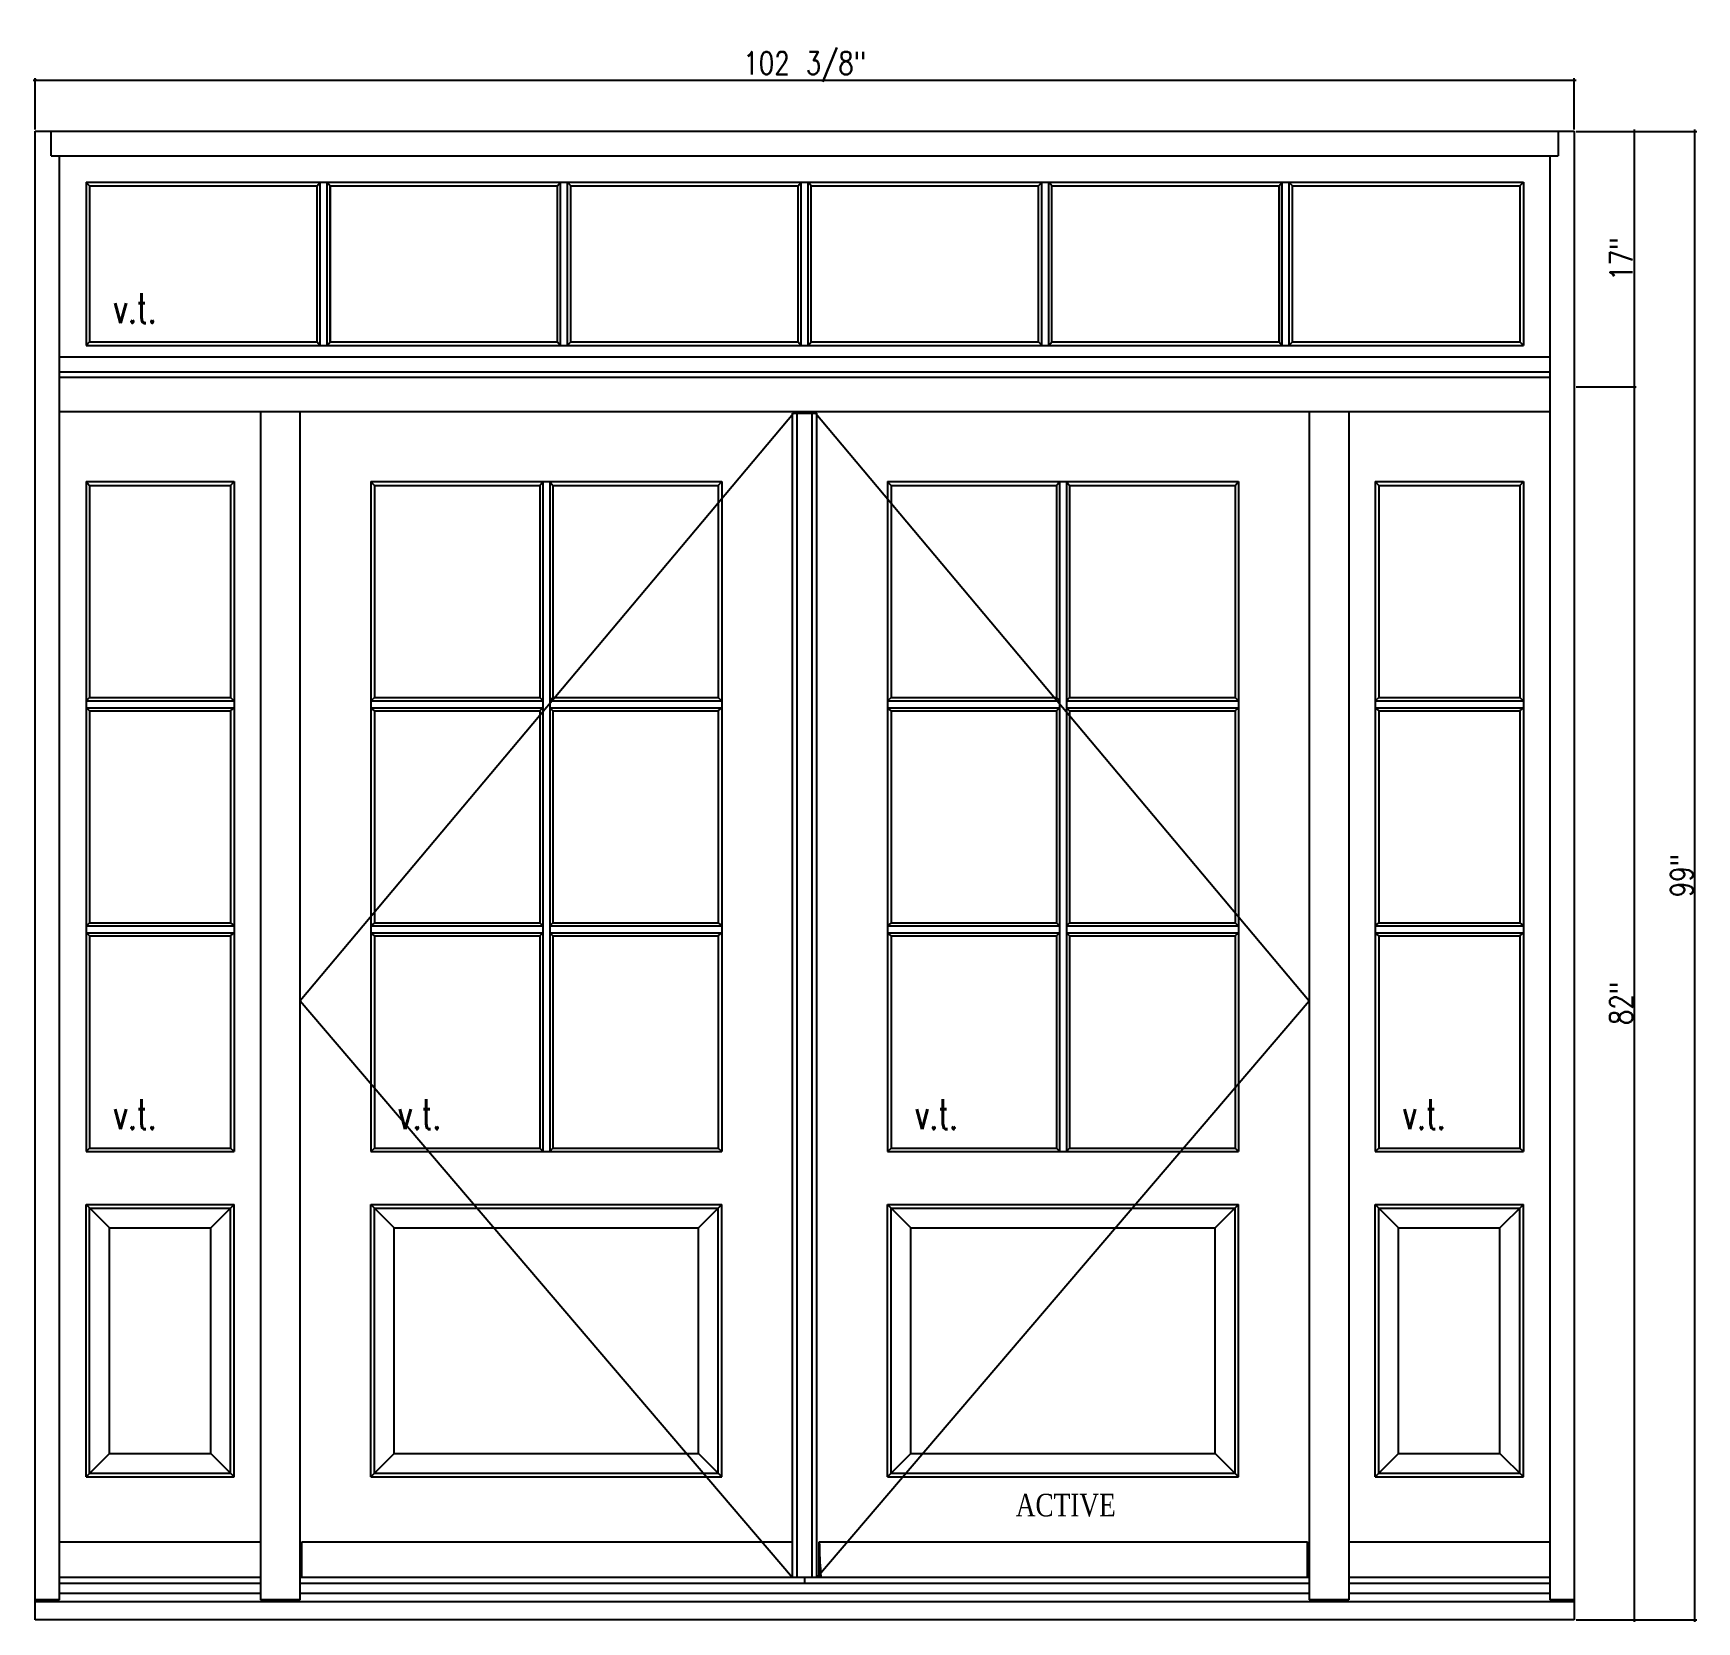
# Model space of a CAD drawing. Header units: inches. Extents: x 1985 to 11287, y 379 to 4336.
# Drawn here: x 8801.2 to 8911.8, y 3420.2 to 3525.8 of the extents above; entities that cross this region are included whole.
import ezdxf

# ---------------------------------------------------------------- set-up
doc = ezdxf.new("R2010")
doc.units = ezdxf.units.IN
doc.header["$MEASUREMENT"] = 0
doc.layers.get('0').update_dxf_attribs({"linetype": 'CONTINUOUS'})
doc.layers.get('Defpoints').update_dxf_attribs({"linetype": 'CONTINUOUS'})
for name, color, linetype in [('COTE1-1 99', 7, 'CONTINUOUS'), ('elevation 99', 7, 'CONTINUOUS'), ('opening side 99', 1, 'CONTINUOUS')]:
    doc.layers.add(name, color=color, linetype=linetype)
doc.styles.get("Standard").update_dxf_attribs({"font": 'txt.shx', "width": 0.8})
doc.styles.add('Times', font='times.ttf', dxfattribs={"width": 0.8})
doc.dimstyles.new('Elevation', dxfattribs={"dimscale": 2, "dimtxt": 0.75, "dimasz": 0.0625, "dimexe": 0.0625, "dimexo": 0.0625, "dimgap": 0.0625, "dimtad": 1, "dimdec": 5, "dimzin": 0, "dimdsep": 46, "dimlunit": 5, "dimtxsty": 'Standard', "dimblk1": 'OBLIQUE', "dimblk2": 'OBLIQUE', "dimsah": 1, "dimcen": 2, "dimdle": 0.0625, "dimclrd": 1, "dimclre": 1, "dimadec": 1, "dimazin": 0, "dimtfac": 0.375, "dimtdec": 5, "dimtmove": 0, "dimatfit": 3, "dimldrblk": 'OBLIQUE', "dimfxl": 1, "dimfrac": 2, "dimtolj": 1, "dimtzin": 0, "dimarcsym": 0})

# ---------------------------------------------------------------- blocks, each defined once
blk = doc.blocks.new('_OBLIQUE')
at = {"color": 0, "linetype": 'ByBlock'}
blk.add_line((-0.5, -0.5), (0.5, 0.5), dxfattribs=at)
blk = doc.blocks.new('*D123')
at = {"layer": 'COTE1-1 99', "color": 1, "lineweight": -2, "transparency": 16777216}
for p, q in [((8801.2, 3522.7), (8903.82, 3522.7)), ((8801.32, 3519.42), (8801.32, 3522.83)), ((8903.7, 3519.42), (8903.7, 3522.83))]:
    blk.add_line(p, q, dxfattribs=at)
at = {"layer": 'Defpoints', "color": 0, "transparency": 16777216}
for p in [(8903.7, 3522.7), (8801.32, 3519.29), (8903.7, 3519.29)]:
    blk.add_point(p, dxfattribs=at)
at = {"layer": 'COTE1-1 99', "color": 1, "lineweight": -2, "transparency": 16777216, "xscale": 0.125, "yscale": 0.125, "zscale": 0.125, "rotation": 180}
blk.add_blockref('_OBLIQUE', (8801.32, 3522.7), dxfattribs=at)
at = {"layer": 'COTE1-1 99', "color": 1, "lineweight": -2, "transparency": 16777216, "xscale": 0.125, "yscale": 0.125, "zscale": 0.125}
blk.add_blockref('_OBLIQUE', (8903.7, 3522.7), dxfattribs=at)
at = {"layer": 'COTE1-1 99', "color": 0, "transparency": 16777216, "insert": (8852.51, 3523.58), "char_height": 1.5, "attachment_point": 5}
blk.add_mtext('\\A1;102 3/8"', dxfattribs=at)
blk = doc.blocks.new('*D124')
at = {"layer": 'COTE1-1 99', "color": 1, "lineweight": -2, "transparency": 16777216}
for p, q in [((8903.82, 3519.29), (8907.82, 3519.29)), ((8907.7, 3502.17), (8907.7, 3519.42)), ((8903.82, 3502.29), (8907.82, 3502.29))]:
    blk.add_line(p, q, dxfattribs=at)
at = {"layer": 'Defpoints', "color": 0, "transparency": 16777216}
for p in [(8903.7, 3519.29), (8907.7, 3519.29), (8903.7, 3502.29)]:
    blk.add_point(p, dxfattribs=at)
at = {"layer": 'COTE1-1 99', "color": 1, "lineweight": -2, "transparency": 16777216, "xscale": 0.125, "yscale": 0.125, "zscale": 0.125}
for p, rotation in [((8907.7, 3519.29), 90), ((8907.7, 3502.29), 270)]:
    blk.add_blockref('_OBLIQUE', p, dxfattribs=dict(at, rotation=rotation))
at = {"layer": 'COTE1-1 99', "color": 0, "transparency": 16777216, "insert": (8906.82, 3510.79), "char_height": 1.5, "attachment_point": 5, "rotation": 90}
blk.add_mtext('\\A1;17"', dxfattribs=at)
blk = doc.blocks.new('*D125')
at = {"layer": 'COTE1-1 99', "color": 1, "lineweight": -2, "transparency": 16777216}
for p, q in [((8903.82, 3502.29), (8907.82, 3502.29)), ((8907.7, 3420.17), (8907.7, 3502.42)), ((8903.82, 3420.29), (8907.82, 3420.29))]:
    blk.add_line(p, q, dxfattribs=at)
at = {"layer": 'Defpoints', "color": 0, "transparency": 16777216}
for p in [(8903.7, 3502.29), (8907.7, 3502.29), (8903.7, 3420.29)]:
    blk.add_point(p, dxfattribs=at)
at = {"layer": 'COTE1-1 99', "color": 1, "lineweight": -2, "transparency": 16777216, "xscale": 0.125, "yscale": 0.125, "zscale": 0.125}
for p, rotation in [((8907.7, 3502.29), 90), ((8907.7, 3420.29), 270)]:
    blk.add_blockref('_OBLIQUE', p, dxfattribs=dict(at, rotation=rotation))
at = {"layer": 'COTE1-1 99', "color": 0, "transparency": 16777216, "insert": (8906.82, 3461.29), "char_height": 1.5, "attachment_point": 5, "rotation": 90}
blk.add_mtext('\\A1;82"', dxfattribs=at)
blk = doc.blocks.new('*D126')
at = {"layer": 'COTE1-1 99', "color": 1, "lineweight": -2, "transparency": 16777216}
for p, q in [((8903.82, 3519.29), (8911.85, 3519.29)), ((8911.72, 3420.17), (8911.72, 3519.42)), ((8903.82, 3420.29), (8911.85, 3420.29))]:
    blk.add_line(p, q, dxfattribs=at)
at = {"layer": 'Defpoints', "color": 0, "transparency": 16777216}
for p in [(8903.7, 3519.29), (8911.72, 3519.29), (8903.7, 3420.29)]:
    blk.add_point(p, dxfattribs=at)
at = {"layer": 'COTE1-1 99', "color": 1, "lineweight": -2, "transparency": 16777216, "xscale": 0.125, "yscale": 0.125, "zscale": 0.125}
for p, rotation in [((8911.72, 3519.29), 90), ((8911.72, 3420.29), 270)]:
    blk.add_blockref('_OBLIQUE', p, dxfattribs=dict(at, rotation=rotation))
at = {"layer": 'COTE1-1 99', "color": 0, "transparency": 16777216, "insert": (8910.85, 3469.79), "char_height": 1.5, "attachment_point": 5, "rotation": 90}
blk.add_mtext('\\A1;99"', dxfattribs=at)

msp = doc.modelspace()

# ---------------------------------------------------------------- linework, layer by layer
at = {"layer": 'elevation 99'}
for p, q in [((8801.320907, 3420.293135), (8801.320907, 3519.293135)), ((8801.320907, 3519.293135), (8903.695907, 3519.293135)), ((8802.383407, 3517.668135), (8802.383407, 3519.293135)), ((8902.633407, 3519.293135), (8902.633407, 3517.668135)), ((8903.695907, 3519.293135), (8903.695907, 3420.293135)), ((8802.383407, 3517.668135), (8902.633407, 3517.668135)), ((8802.945907, 3502.918135), (8802.945907, 3517.668135)), ((8902.070907, 3517.668135), (8902.070907, 3502.918135)), ((8804.704603, 3515.909184), (8804.704603, 3505.052059)), ((8804.704603, 3515.909184), (8820.742066, 3515.909184)), ((8804.945674, 3515.668113), (8804.704603, 3515.909184)), ((8804.945674, 3515.668113), (8804.945674, 3505.29313)), ((8804.945674, 3515.668113), (8815.352057, 3515.668113)), ((8815.352057, 3515.668113), (8820.071266, 3515.668113)), ((8820.071266, 3515.668113), (8820.275466, 3515.909184)), ((8820.071266, 3505.29313), (8820.071266, 3515.668113)), ((8820.275466, 3505.052059), (8820.275466, 3515.909184)), ((8820.705194, 3515.909184), (8831.56222, 3515.909184)), ((8820.742066, 3505.052059), (8820.742066, 3515.909184)), ((8820.742066, 3515.909184), (8820.946266, 3515.668113)), ((8820.946266, 3505.29313), (8820.946266, 3515.668113)), ((8820.946266, 3515.668113), (8831.321149, 3515.668113)), ((8820.946266, 3515.668113), (8820.946266, 3505.29313)), ((8831.321149, 3515.668113), (8836.071357, 3515.668113)), ((8831.56222, 3515.909184), (8872.861094, 3515.909184)), ((8836.071357, 3515.668113), (8836.275557, 3515.909184)), ((8836.071357, 3505.29313), (8836.071357, 3515.668113)), ((8836.275557, 3505.052059), (8836.275557, 3515.909184)), ((8836.742157, 3515.909184), (8836.946357, 3515.668113)), ((8836.742157, 3505.052059), (8836.742157, 3515.909184)), ((8836.946357, 3515.668113), (8852.070907, 3515.668113)), ((8836.946357, 3505.29313), (8836.946357, 3515.668113)), ((8852.070907, 3515.668113), (8852.275107, 3515.909184)), ((8852.070907, 3505.29313), (8852.070907, 3515.668113)), ((8852.275107, 3505.052059), (8852.275107, 3515.909184)), ((8852.741707, 3505.052059), (8852.741707, 3515.909184)), ((8852.945907, 3515.668113), (8852.741707, 3515.909184)), ((8852.945907, 3505.29313), (8852.945907, 3515.668113)), ((8852.945907, 3515.668113), (8868.070957, 3515.668113)), ((8868.070957, 3515.668113), (8868.275157, 3515.909184)), ((8868.070957, 3505.29313), (8868.070957, 3515.668113)), ((8868.275157, 3505.052059), (8868.275157, 3515.909184)), ((8868.945957, 3515.668113), (8868.741757, 3515.909184)), ((8868.741757, 3505.052059), (8868.741757, 3515.909184)), ((8868.945957, 3515.668113), (8873.102166, 3515.668113)), ((8868.945957, 3505.29313), (8868.945957, 3515.668113)), ((8872.861094, 3515.909184), (8884.31212, 3515.909184)), ((8873.102166, 3515.668113), (8884.071049, 3515.668113)), ((8884.071049, 3515.668113), (8884.275249, 3515.909184)), ((8884.071049, 3505.29313), (8884.071049, 3515.668113)), ((8884.071049, 3515.668113), (8884.071049, 3505.29313)), ((8884.275249, 3505.052059), (8884.275249, 3515.909184)), ((8884.31212, 3515.909184), (8900.312212, 3515.909184)), ((8884.741849, 3505.052059), (8884.741849, 3515.909184)), ((8884.946049, 3515.668113), (8884.741849, 3515.909184)), ((8884.946049, 3505.29313), (8884.946049, 3515.668113)), ((8884.946049, 3515.668113), (8889.164757, 3515.668113)), ((8889.164757, 3515.668113), (8900.07114, 3515.668113)), ((8900.07114, 3515.668113), (8900.312212, 3515.909184)), ((8900.07114, 3515.668113), (8900.07114, 3505.29313)), ((8900.312212, 3515.909184), (8900.312212, 3505.052059)), ((8802.945907, 3504.293135), (8902.070907, 3504.293135)), ((8804.945674, 3505.29313), (8804.704603, 3505.052059)), ((8804.704603, 3505.052059), (8820.742066, 3505.052059)), ((8804.945674, 3505.29313), (8815.352057, 3505.29313)), ((8815.352057, 3505.29313), (8820.071266, 3505.29313)), ((8820.071266, 3505.29313), (8820.275466, 3505.052059)), ((8820.705194, 3505.052059), (8831.56222, 3505.052059)), ((8820.742066, 3505.052059), (8820.946266, 3505.29313)), ((8820.946266, 3505.29313), (8831.321149, 3505.29313)), ((8831.321149, 3505.29313), (8836.071357, 3505.29313)), ((8831.56222, 3505.052059), (8872.861094, 3505.052059)), ((8836.071357, 3505.29313), (8836.275557, 3505.052059)), ((8836.742157, 3505.052059), (8836.946357, 3505.29313)), ((8836.946357, 3505.29313), (8852.070907, 3505.29313)), ((8852.070907, 3505.29313), (8852.275107, 3505.052059)), ((8852.741707, 3505.052059), (8852.945907, 3505.29313)), ((8852.945907, 3505.29313), (8868.070957, 3505.29313)), ((8868.070957, 3505.29313), (8868.275157, 3505.052059)), ((8868.741757, 3505.052059), (8868.945957, 3505.29313)), ((8868.945957, 3505.29313), (8873.102166, 3505.29313)), ((8872.861094, 3505.052059), (8884.31212, 3505.052059)), ((8873.102166, 3505.29313), (8884.071049, 3505.29313)), ((8884.071049, 3505.29313), (8884.275249, 3505.052059)), ((8884.31212, 3505.052059), (8900.312212, 3505.052059)), ((8884.741849, 3505.052059), (8884.946049, 3505.29313)), ((8884.946049, 3505.29313), (8889.164757, 3505.29313)), ((8889.164757, 3505.29313), (8900.07114, 3505.29313)), ((8900.07114, 3505.29313), (8900.312212, 3505.052059)), ((8801.320907, 3420.293135), (8801.320907, 3503.293135)), ((8802.945907, 3502.918135), (8802.945907, 3503.293135)), ((8802.945907, 3503.293135), (8902.070907, 3503.293135)), ((8818.945907, 3503.293135), (8886.070907, 3503.293135)), ((8902.070907, 3503.293135), (8902.070907, 3502.918135)), ((8802.945907, 3500.668135), (8802.945907, 3502.918135)), ((8902.070907, 3502.918135), (8802.945907, 3502.918135)), ((8902.070907, 3502.918135), (8902.070907, 3500.668135)), ((8903.695907, 3502.293135), (8903.695907, 3420.293135)), ((8802.945907, 3500.668135), (8816.320907, 3500.668135)), ((8802.945907, 3500.668135), (8816.320907, 3500.668135)), ((8802.945907, 3421.62126), (8802.945907, 3500.668135)), ((8802.945907, 3500.668135), (8816.320907, 3500.668135)), ((8802.945907, 3421.62126), (8802.945907, 3500.668135)), ((8816.320907, 3500.668135), (8818.945907, 3500.668135)), ((8816.320907, 3500.668135), (8816.320907, 3421.62126)), ((8818.945907, 3500.668135), (8854.008407, 3500.668135)), ((8818.945907, 3421.62126), (8818.945907, 3500.668135)), ((8818.945907, 3500.668135), (8854.008407, 3500.668135)), ((8818.945907, 3500.668135), (8854.008407, 3500.668135)), ((8851.008407, 3500.668135), (8886.070907, 3500.668135)), ((8851.008407, 3500.668135), (8886.070907, 3500.668135)), ((8851.008407, 3500.668135), (8886.070907, 3500.668135)), ((8851.695908, 3500.543135), (8853.320907, 3500.543135)), ((8851.695908, 3423.10563), (8851.695908, 3500.543135)), ((8851.695908, 3500.543135), (8853.320907, 3500.543135)), ((8851.695908, 3500.543135), (8853.320907, 3500.543135)), ((8852.008408, 3423.10563), (8852.008408, 3500.543135)), ((8852.258407, 3500.543135), (8852.258407, 3500.668135)), ((8852.258407, 3500.543135), (8852.258407, 3500.668135)), ((8852.258407, 3500.543135), (8852.258407, 3500.668135)), ((8852.758407, 3500.543135), (8852.758407, 3500.668135)), ((8852.758407, 3500.543135), (8852.758407, 3500.668135)), ((8852.758407, 3500.543135), (8852.758407, 3500.668135)), ((8852.852107, 3500.543135), (8852.852107, 3500.668135)), ((8852.852107, 3500.543135), (8852.852107, 3500.668135)), ((8852.852107, 3500.543135), (8852.852107, 3500.668135)), ((8852.968268, 3500.543135), (8852.968268, 3500.668135)), ((8852.968268, 3500.543135), (8852.968268, 3500.668135)), ((8852.968268, 3500.543135), (8852.968268, 3500.668135)), ((8853.008407, 3423.10563), (8853.008407, 3500.543135)), ((8853.320907, 3423.10563), (8853.320907, 3500.543135)), ((8886.070907, 3500.668135), (8888.695907, 3500.668135)), ((8886.070907, 3500.668135), (8886.070907, 3421.62126)), ((8888.695907, 3500.668135), (8902.070907, 3500.668135)), ((8888.695907, 3500.668135), (8888.695907, 3421.62126)), ((8888.695907, 3500.668135), (8902.070907, 3500.668135)), ((8888.695907, 3500.668135), (8902.070907, 3500.668135)), ((8902.070907, 3500.668135), (8902.070907, 3421.62126)), ((8902.070907, 3500.668135), (8902.070907, 3421.62126)), ((8804.704794, 3495.998458), (8804.945866, 3495.730586)), ((8804.704794, 3495.998458), (8814.56202, 3495.998458)), ((8804.704794, 3495.998458), (8804.704794, 3451.431464)), ((8804.945866, 3495.730586), (8814.320949, 3495.730586)), ((8804.945866, 3495.730586), (8804.945866, 3481.627086)), ((8814.320949, 3495.730586), (8814.56202, 3495.998458)), ((8814.320949, 3495.730586), (8814.320949, 3481.627086)), ((8814.56202, 3495.998458), (8814.56202, 3451.431464)), ((8823.642321, 3495.998458), (8823.642321, 3451.431464)), ((8823.642321, 3495.998458), (8846.999494, 3495.998458)), ((8823.883392, 3495.730586), (8823.642321, 3495.998458)), ((8823.883392, 3495.730586), (8823.883392, 3481.627086)), ((8823.883392, 3495.730586), (8834.883407, 3495.730586)), ((8834.883407, 3495.730586), (8835.087607, 3495.998458)), ((8834.883407, 3495.730586), (8834.883407, 3481.627086)), ((8835.087607, 3495.998458), (8835.087607, 3451.431464)), ((8835.554207, 3495.998458), (8835.554207, 3451.431464)), ((8835.554207, 3495.998458), (8835.758407, 3495.730586)), ((8835.758407, 3495.730586), (8835.758407, 3481.627086)), ((8835.758407, 3495.730586), (8846.758422, 3495.730586)), ((8846.758422, 3495.730586), (8846.999494, 3495.998458)), ((8846.758422, 3495.730586), (8846.758422, 3481.627086)), ((8846.999494, 3495.998458), (8846.999494, 3451.431464)), ((8858.258392, 3495.730586), (8858.017321, 3495.998458)), ((8858.017321, 3495.998458), (8881.374494, 3495.998458)), ((8858.017321, 3495.998458), (8858.017321, 3451.431464)), ((8858.258392, 3495.730586), (8869.258407, 3495.730586)), ((8858.258392, 3495.730586), (8858.258392, 3481.627086)), ((8869.258407, 3495.730586), (8869.462607, 3495.998458)), ((8869.258407, 3495.730586), (8869.258407, 3481.627086)), ((8869.462607, 3495.998458), (8869.462607, 3451.431464)), ((8869.929207, 3495.998458), (8870.133407, 3495.730586)), ((8869.929207, 3495.998458), (8869.929207, 3451.431464)), ((8870.133407, 3495.730586), (8881.133422, 3495.730586)), ((8870.133407, 3495.730586), (8870.133407, 3481.627086)), ((8881.133422, 3495.730586), (8881.374494, 3495.998458)), ((8881.133422, 3495.730586), (8881.133422, 3481.627086)), ((8881.374494, 3495.998458), (8881.374494, 3451.431464)), ((8890.454794, 3495.998458), (8890.695866, 3495.730586)), ((8890.454794, 3495.998458), (8900.31202, 3495.998458)), ((8890.454794, 3495.998458), (8890.454794, 3451.431464)), ((8890.695866, 3495.730586), (8900.070949, 3495.730586)), ((8890.695866, 3495.730586), (8890.695866, 3481.627086)), ((8900.070949, 3495.730586), (8900.31202, 3495.998458)), ((8900.070949, 3495.730586), (8900.070949, 3481.627086)), ((8900.31202, 3495.998458), (8900.31202, 3451.431464)), ((8804.945866, 3481.627086), (8804.704794, 3481.422886)), ((8804.704794, 3481.422886), (8814.56202, 3481.422886)), ((8804.945866, 3481.627086), (8814.320949, 3481.627086)), ((8814.320949, 3481.627086), (8814.56202, 3481.422886)), ((8823.883392, 3481.627086), (8823.642321, 3481.422886)), ((8823.642321, 3481.422886), (8835.087607, 3481.422886)), ((8823.883392, 3481.627086), (8834.883407, 3481.627086)), ((8834.883407, 3481.627086), (8835.087607, 3481.422886)), ((8835.758407, 3481.627086), (8835.554207, 3481.422886)), ((8835.554207, 3481.422886), (8846.999494, 3481.422886)), ((8835.758407, 3481.627086), (8846.758422, 3481.627086)), ((8846.758422, 3481.627086), (8846.999494, 3481.422886)), ((8858.258392, 3481.627086), (8858.017321, 3481.422886)), ((8858.017321, 3481.422886), (8869.462607, 3481.422886)), ((8858.258392, 3481.627086), (8869.258407, 3481.627086)), ((8869.258407, 3481.627086), (8869.462607, 3481.422886)), ((8870.133407, 3481.627086), (8869.929207, 3481.422886)), ((8869.929207, 3481.422886), (8881.374494, 3481.422886)), ((8870.133407, 3481.627086), (8881.133422, 3481.627086)), ((8881.133422, 3481.627086), (8881.374494, 3481.422886)), ((8890.695866, 3481.627086), (8890.454794, 3481.422886)), ((8890.454794, 3481.422886), (8900.31202, 3481.422886)), ((8890.695866, 3481.627086), (8900.070949, 3481.627086)), ((8900.070949, 3481.627086), (8900.31202, 3481.422886)), ((8804.704794, 3480.956286), (8804.945866, 3480.752086)), ((8804.704794, 3480.956286), (8814.56202, 3480.956286)), ((8804.945866, 3480.752086), (8804.945866, 3466.648586)), ((8804.945866, 3480.752086), (8814.320949, 3480.752086)), ((8814.320949, 3480.752086), (8814.56202, 3480.956286)), ((8814.320949, 3480.752086), (8814.320949, 3466.648586)), ((8823.642321, 3480.956286), (8835.087607, 3480.956286)), ((8823.883392, 3480.752086), (8823.642321, 3480.956286)), ((8823.883392, 3480.752086), (8834.883407, 3480.752086)), ((8823.883392, 3480.752086), (8823.883392, 3466.648586)), ((8834.883407, 3480.752086), (8835.087607, 3480.956286)), ((8834.883407, 3480.752086), (8834.883407, 3466.648586)), ((8835.758407, 3480.752086), (8835.554207, 3480.956286)), ((8835.554207, 3480.956286), (8846.999494, 3480.956286)), ((8835.758407, 3480.752086), (8846.758422, 3480.752086)), ((8835.758407, 3480.752086), (8835.758407, 3466.648586)), ((8846.758422, 3480.752086), (8846.999494, 3480.956286)), ((8846.758422, 3480.752086), (8846.758422, 3466.648586)), ((8858.258392, 3480.752086), (8858.017321, 3480.956286)), ((8858.017321, 3480.956286), (8869.462607, 3480.956286)), ((8858.258392, 3480.752086), (8858.258392, 3466.648586)), ((8858.258392, 3480.752086), (8869.258407, 3480.752086)), ((8869.258407, 3480.752086), (8869.462607, 3480.956286)), ((8869.258407, 3480.752086), (8869.258407, 3466.648586)), ((8869.929207, 3480.956286), (8881.374494, 3480.956286)), ((8870.133407, 3480.752086), (8869.929207, 3480.956286)), ((8870.133407, 3480.752086), (8870.133407, 3466.648586)), ((8870.133407, 3480.752086), (8881.133422, 3480.752086)), ((8881.133422, 3480.752086), (8881.374494, 3480.956286)), ((8881.133422, 3480.752086), (8881.133422, 3466.648586)), ((8890.454794, 3480.956286), (8890.695866, 3480.752086)), ((8890.454794, 3480.956286), (8900.31202, 3480.956286)), ((8890.695866, 3480.752086), (8890.695866, 3466.648586)), ((8890.695866, 3480.752086), (8900.070949, 3480.752086)), ((8900.070949, 3480.752086), (8900.31202, 3480.956286)), ((8900.070949, 3480.752086), (8900.070949, 3466.648586)), ((8804.704794, 3466.444386), (8804.945866, 3466.648586)), ((8804.945866, 3466.648586), (8814.320949, 3466.648586)), ((8814.320949, 3466.648586), (8814.56202, 3466.444386)), ((8823.883392, 3466.648586), (8823.642321, 3466.444386)), ((8823.883392, 3466.648586), (8834.883407, 3466.648586)), ((8835.758407, 3466.648586), (8846.758422, 3466.648586)), ((8846.758422, 3466.648586), (8846.999494, 3466.444386)), ((8858.258392, 3466.648586), (8858.017321, 3466.444386)), ((8858.258392, 3466.648586), (8869.258407, 3466.648586)), ((8870.133407, 3466.648586), (8881.133422, 3466.648586)), ((8881.133422, 3466.648586), (8881.374494, 3466.444386)), ((8890.454794, 3466.444386), (8890.695866, 3466.648586)), ((8890.695866, 3466.648586), (8900.070949, 3466.648586)), ((8900.070949, 3466.648586), (8900.31202, 3466.444386)), ((8804.704794, 3466.444386), (8814.56202, 3466.444386)), ((8804.945866, 3465.778035), (8804.704794, 3465.982235)), ((8804.704794, 3465.982235), (8814.56202, 3465.982235)), ((8804.945866, 3465.778035), (8804.945866, 3451.672535)), ((8804.945866, 3465.778035), (8814.320949, 3465.778035)), ((8814.320949, 3465.778035), (8814.56202, 3465.982235)), ((8814.320949, 3465.778035), (8814.320949, 3451.672535)), ((8823.642321, 3466.444386), (8835.087607, 3466.444386)), ((8823.642321, 3465.982235), (8835.087607, 3465.982235)), ((8823.883392, 3465.778035), (8834.883407, 3465.778035)), ((8823.883392, 3465.778035), (8823.883392, 3451.672535)), ((8834.883407, 3465.778035), (8834.883407, 3451.672535)), ((8835.554207, 3466.444386), (8846.999494, 3466.444386)), ((8835.554207, 3465.982235), (8846.999494, 3465.982235)), ((8835.758407, 3465.778035), (8835.758407, 3451.672535)), ((8835.758407, 3465.778035), (8846.758422, 3465.778035)), ((8846.758422, 3465.778035), (8846.999494, 3465.982235)), ((8846.758422, 3465.778035), (8846.758422, 3451.672535)), ((8858.017321, 3466.444386), (8869.462607, 3466.444386)), ((8858.017321, 3465.982235), (8869.462607, 3465.982235)), ((8858.258392, 3465.778035), (8858.258392, 3451.672535)), ((8858.258392, 3465.778035), (8869.258407, 3465.778035)), ((8869.258407, 3465.778035), (8869.258407, 3451.672535)), ((8869.929207, 3466.444386), (8881.374494, 3466.444386)), ((8869.929207, 3465.982235), (8881.374494, 3465.982235)), ((8870.133407, 3465.778035), (8881.133422, 3465.778035)), ((8870.133407, 3465.778035), (8870.133407, 3451.672535)), ((8881.133422, 3465.778035), (8881.374494, 3465.982235)), ((8881.133422, 3465.778035), (8881.133422, 3451.672535)), ((8890.454794, 3466.444386), (8900.31202, 3466.444386)), ((8890.695866, 3465.778035), (8890.454794, 3465.982235)), ((8890.454794, 3465.982235), (8900.31202, 3465.982235)), ((8890.695866, 3465.778035), (8890.695866, 3451.672535)), ((8890.695866, 3465.778035), (8900.070949, 3465.778035)), ((8900.070949, 3465.778035), (8900.31202, 3465.982235)), ((8900.070949, 3465.778035), (8900.070949, 3451.672535)), ((8804.704794, 3451.431464), (8804.945866, 3451.672535)), ((8804.704794, 3451.431464), (8814.56202, 3451.431464)), ((8804.945866, 3451.672535), (8814.320949, 3451.672535)), ((8814.56202, 3451.431464), (8814.320949, 3451.672535)), ((8823.642321, 3451.431464), (8823.883392, 3451.672535)), ((8823.642321, 3451.431464), (8846.999494, 3451.431464)), ((8823.883392, 3451.672535), (8834.883407, 3451.672535)), ((8834.883407, 3451.672535), (8835.087607, 3451.431464)), ((8835.758407, 3451.672535), (8835.554207, 3451.431464)), ((8835.758407, 3451.672535), (8846.758422, 3451.672535)), ((8846.999494, 3451.431464), (8846.758422, 3451.672535)), ((8858.017321, 3451.431464), (8858.258392, 3451.672535)), ((8858.017321, 3451.431464), (8881.374494, 3451.431464)), ((8858.258392, 3451.672535), (8869.258407, 3451.672535)), ((8869.258407, 3451.672535), (8869.462607, 3451.431464)), ((8870.133407, 3451.672535), (8869.929207, 3451.431464)), ((8870.133407, 3451.672535), (8881.133422, 3451.672535)), ((8881.374494, 3451.431464), (8881.133422, 3451.672535)), ((8890.454794, 3451.431464), (8890.695866, 3451.672535)), ((8890.454794, 3451.431464), (8900.31202, 3451.431464)), ((8890.695866, 3451.672535), (8900.070949, 3451.672535)), ((8900.31202, 3451.431464), (8900.070949, 3451.672535)), ((8804.704794, 3447.913606), (8814.56202, 3447.913606)), ((8806.258366, 3446.359985), (8804.704794, 3447.913606)), ((8804.704794, 3429.802024), (8804.704794, 3447.913606)), ((8813.008449, 3446.359985), (8814.56202, 3447.913606)), ((8814.56202, 3429.802024), (8814.56202, 3447.913606)), ((8823.642262, 3447.913606), (8846.999538, 3447.913606)), ((8823.642262, 3429.802024), (8823.642262, 3447.913606)), ((8825.195833, 3446.359985), (8823.642262, 3447.913606)), ((8846.999538, 3447.913606), (8845.445966, 3446.359985)), ((8846.999538, 3429.802024), (8846.999538, 3447.913606)), ((8859.570833, 3446.359985), (8858.017262, 3447.913606)), ((8858.017262, 3429.802024), (8858.017262, 3447.913606)), ((8858.017262, 3447.913606), (8881.374538, 3447.913606)), ((8881.374538, 3447.913606), (8879.820966, 3446.359985)), ((8881.374538, 3429.802024), (8881.374538, 3447.913606)), ((8890.454794, 3447.913606), (8900.31202, 3447.913606)), ((8892.008366, 3446.359985), (8890.454794, 3447.913606)), ((8890.454794, 3429.802024), (8890.454794, 3447.913606)), ((8898.758449, 3446.359985), (8900.31202, 3447.913606)), ((8900.31202, 3429.802024), (8900.31202, 3447.913606)), ((8804.945866, 3447.672485), (8814.320949, 3447.672485)), ((8804.945866, 3430.043096), (8804.945866, 3447.672485)), ((8814.320949, 3430.043096), (8814.320949, 3447.672485)), ((8823.883333, 3447.672485), (8846.758466, 3447.672485)), ((8823.883333, 3430.043096), (8823.883333, 3447.672485)), ((8846.758466, 3430.043096), (8846.758466, 3447.672485)), ((8858.258333, 3430.043096), (8858.258333, 3447.672485)), ((8858.258333, 3447.672485), (8881.133466, 3447.672485)), ((8881.133466, 3430.043096), (8881.133466, 3447.672485)), ((8890.695866, 3447.672485), (8900.070949, 3447.672485)), ((8890.695866, 3430.043096), (8890.695866, 3447.672485)), ((8900.070949, 3430.043096), (8900.070949, 3447.672485)), ((8806.258366, 3446.359985), (8813.008449, 3446.359985)), ((8806.258366, 3431.355596), (8806.258366, 3446.359985)), ((8813.008449, 3431.355596), (8813.008449, 3446.359985)), ((8825.195833, 3446.359985), (8845.445966, 3446.359985)), ((8825.195833, 3431.355596), (8825.195833, 3446.359985)), ((8845.445966, 3431.355596), (8845.445966, 3446.359985)), ((8859.570833, 3431.355596), (8859.570833, 3446.359985)), ((8859.570833, 3446.359985), (8879.820966, 3446.359985)), ((8879.820966, 3431.355596), (8879.820966, 3446.359985)), ((8892.008366, 3446.359985), (8898.758449, 3446.359985)), ((8892.008366, 3431.355596), (8892.008366, 3446.359985)), ((8898.758449, 3431.355596), (8898.758449, 3446.359985)), ((8804.704794, 3429.802024), (8806.258366, 3431.355596)), ((8806.258366, 3431.355596), (8813.008449, 3431.355596)), ((8813.008449, 3431.355596), (8814.56202, 3429.802024)), ((8823.642262, 3429.802024), (8825.195833, 3431.355596)), ((8825.195833, 3431.355596), (8845.445966, 3431.355596)), ((8846.999538, 3429.802024), (8845.445966, 3431.355596)), ((8858.017262, 3429.802024), (8859.570833, 3431.355596)), ((8859.570833, 3431.355596), (8879.820966, 3431.355596)), ((8881.374538, 3429.802024), (8879.820966, 3431.355596)), ((8890.454794, 3429.802024), (8892.008366, 3431.355596)), ((8892.008366, 3431.355596), (8898.758449, 3431.355596)), ((8898.758449, 3431.355596), (8900.31202, 3429.802024)), ((8804.704794, 3429.802024), (8814.56202, 3429.802024)), ((8804.945866, 3430.043096), (8814.320949, 3430.043096)), ((8823.642262, 3429.802024), (8846.999538, 3429.802024)), ((8823.883333, 3430.043096), (8846.758466, 3430.043096)), ((8858.017262, 3429.802024), (8881.374538, 3429.802024)), ((8858.258333, 3430.043096), (8881.133466, 3430.043096)), ((8890.454794, 3429.802024), (8900.31202, 3429.802024)), ((8890.695866, 3430.043096), (8900.070949, 3430.043096)), ((8802.945907, 3425.48063), (8816.320907, 3425.48063)), ((8802.945907, 3425.48063), (8816.320907, 3425.48063)), ((8819.070907, 3423.10563), (8819.070907, 3425.48063)), ((8819.070907, 3425.48063), (8851.695908, 3425.48063)), ((8819.070907, 3423.10563), (8819.070907, 3425.48063)), ((8819.070907, 3425.48063), (8851.695908, 3425.48063)), ((8853.468268, 3425.48063), (8885.945907, 3425.48063)), ((8853.468268, 3423.10563), (8853.468268, 3425.48063)), ((8853.468268, 3425.48063), (8885.945907, 3425.48063)), ((8853.468268, 3423.10563), (8853.468268, 3425.48063)), ((8885.945907, 3423.10563), (8885.945907, 3425.48063)), ((8885.945907, 3423.10563), (8885.945907, 3425.48063)), ((8888.695907, 3425.48063), (8902.070907, 3425.48063)), ((8888.695907, 3425.48063), (8902.070907, 3425.48063)), ((8816.320907, 3423.10563), (8802.945907, 3423.10563)), ((8816.320907, 3423.10563), (8802.945907, 3423.10563)), ((8816.320907, 3422.714011), (8802.945907, 3422.714011)), ((8816.320907, 3422.714011), (8802.945907, 3422.714011)), ((8886.070907, 3423.10563), (8818.945907, 3423.10563)), ((8886.070907, 3423.10563), (8818.945907, 3423.10563)), ((8886.070907, 3422.714011), (8818.945907, 3422.714011)), ((8886.070907, 3422.714011), (8818.945907, 3422.714011)), ((8852.508407, 3422.714011), (8852.508407, 3423.10563)), ((8852.508407, 3422.714011), (8852.508407, 3423.10563)), ((8853.5456, 3423.23063), (8853.534972, 3423.10563)), ((8853.5456, 3423.23063), (8853.534972, 3423.10563)), ((8853.555025, 3423.10563), (8853.5456, 3423.23063)), ((8853.555025, 3423.10563), (8853.5456, 3423.23063)), ((8853.593268, 3423.29313), (8853.593268, 3423.10563)), ((8853.593268, 3423.29313), (8853.593268, 3423.10563)), ((8902.070907, 3423.10563), (8888.695907, 3423.10563)), ((8902.070907, 3423.10563), (8888.695907, 3423.10563)), ((8902.070907, 3422.714011), (8888.695907, 3422.714011)), ((8902.070907, 3422.714011), (8888.695907, 3422.714011)), ((8802.945907, 3421.62126), (8801.320907, 3421.62126)), ((8802.945907, 3421.62126), (8801.320907, 3421.62126)), ((8903.695907, 3421.480635), (8801.320907, 3421.480635)), ((8903.695907, 3421.480635), (8801.320907, 3421.480635)), ((8816.320907, 3422.04313), (8802.945907, 3422.04313)), ((8818.945907, 3421.62126), (8816.320907, 3421.62126)), ((8818.945907, 3421.62126), (8816.320907, 3421.62126)), ((8886.070907, 3422.04313), (8818.945907, 3422.04313)), ((8888.695907, 3421.62126), (8886.070907, 3421.62126)), ((8888.695907, 3421.62126), (8886.070907, 3421.62126)), ((8902.070907, 3422.04313), (8888.695907, 3422.04313)), ((8903.695907, 3421.62126), (8902.070907, 3421.62126)), ((8903.695907, 3421.62126), (8902.070907, 3421.62126)), ((8903.695907, 3420.293135), (8801.320907, 3420.293135)), ((8903.695907, 3420.293135), (8801.320907, 3420.293135))]:
    msp.add_line(p, q, dxfattribs=at)
at = {"layer": 'elevation 99', "color": 7}
for p, q in [((8834.883407, 3466.648586), (8835.087607, 3466.444386)), ((8835.758407, 3466.648586), (8835.554207, 3466.444386)), ((8869.258407, 3466.648586), (8869.462607, 3466.444386)), ((8870.133407, 3466.648586), (8869.929207, 3466.444386)), ((8823.883392, 3465.778035), (8823.642321, 3465.982235)), ((8834.883407, 3465.778035), (8835.087607, 3465.982235)), ((8835.758407, 3465.778035), (8835.554207, 3465.982235)), ((8858.258392, 3465.778035), (8858.017321, 3465.982235)), ((8869.258407, 3465.778035), (8869.462607, 3465.982235)), ((8870.133407, 3465.778035), (8869.929207, 3465.982235))]:
    msp.add_line(p, q, dxfattribs=at)
at = {"layer": 'elevation 99'}
for centre, radius, start, end in [((8853.081721, 3425.339174), 0.411617, 358.50852396, 20.09998572), ((8853.081721, 3425.339174), 0.411617, 358.50852396, 20.09998572), ((8871.63373, 3425.215871), 18.140881, 179.64439829, 185.67036068), ((8871.63373, 3425.215871), 18.140881, 179.64439829, 185.67036068), ((8850.935735, 3423.121218), 2.663087, 3.70121646, 6.51673922), ((8850.935735, 3423.121218), 2.663087, 3.70121646, 6.51673922)]:
    msp.add_arc(centre, radius, start, end, dxfattribs=at)
at = {"layer": 'opening side 99', "color": 1}
for p, q in [((8851.883407, 3500.668135), (8818.945907, 3461.457198)), ((8853.133407, 3500.668135), (8886.070907, 3461.457198)), ((8818.945907, 3461.457198), (8851.695908, 3423.10563)), ((8853.320906, 3423.10563), (8886.070907, 3461.457198))]:
    msp.add_line(p, q, dxfattribs=at)

# ---------------------------------------------------------------- texts
at = {"layer": 'elevation 99', "width": 0.7}
for p in [(8806.525609, 3506.538394), (8806.525801, 3452.917798), (8825.463327, 3452.917798), (8859.838327, 3452.917798), (8892.275801, 3452.917798)]:
    msp.add_text('v.t.', height=2, dxfattribs=at).set_placement(p)
at = {"layer": 'opening side 99', "color": 1, "insert": (8866.552147, 3428.676471), "char_height": 1.5, "width": 15.987, "attachment_point": 1, "style": 'Times'}
msp.add_mtext('ACTIVE', dxfattribs=at)

# ---------------------------------------------------------------- dimensions: what is measured, and where the dimension line sits
at = {"layer": 'COTE1-1 99'}
dim = msp.add_linear_dim(base=(8903.695907, 3522.700812), p1=(8801.320907, 3519.293135), p2=(8903.695907, 3519.293135), dimstyle='Elevation', override={"dimtxt": 0.75, "dimdec": 5, "dimlunit": 5, "dimpost": '"'}, dxfattribs=at)
dim.commit()
dim.dimension.update_dxf_attribs({"geometry": '*D123', "text_midpoint": (8852.508407, 3523.575812)})
for base, p1, p2, override, picture, middle in [((8907.699461, 3519.293135), (8903.695907, 3502.293135), (8903.695907, 3519.293135), {"dimtxt": 0.75, "dimdec": 5, "dimlunit": 5, "dimpost": '"'}, '*D124', (8906.824461, 3510.793135)), ((8911.720066, 3519.293135), (8903.695907, 3420.293135), (8903.695907, 3519.293135), {"dimpost": '"'}, '*D126', (8910.845066, 3469.793135)), ((8907.699461, 3502.293135), (8903.695907, 3420.293135), (8903.695907, 3502.293135), {"dimtxt": 0.75, "dimdec": 5, "dimlunit": 5, "dimpost": '"'}, '*D125', (8906.824461, 3461.293135))]:
    dim = msp.add_linear_dim(base=base, p1=p1, p2=p2, angle=90, dimstyle='Elevation', override=override, dxfattribs=at)
    dim.commit()
    dim.dimension.update_dxf_attribs({"geometry": picture, "text_midpoint": middle})

doc.saveas('drawing.dxf')
